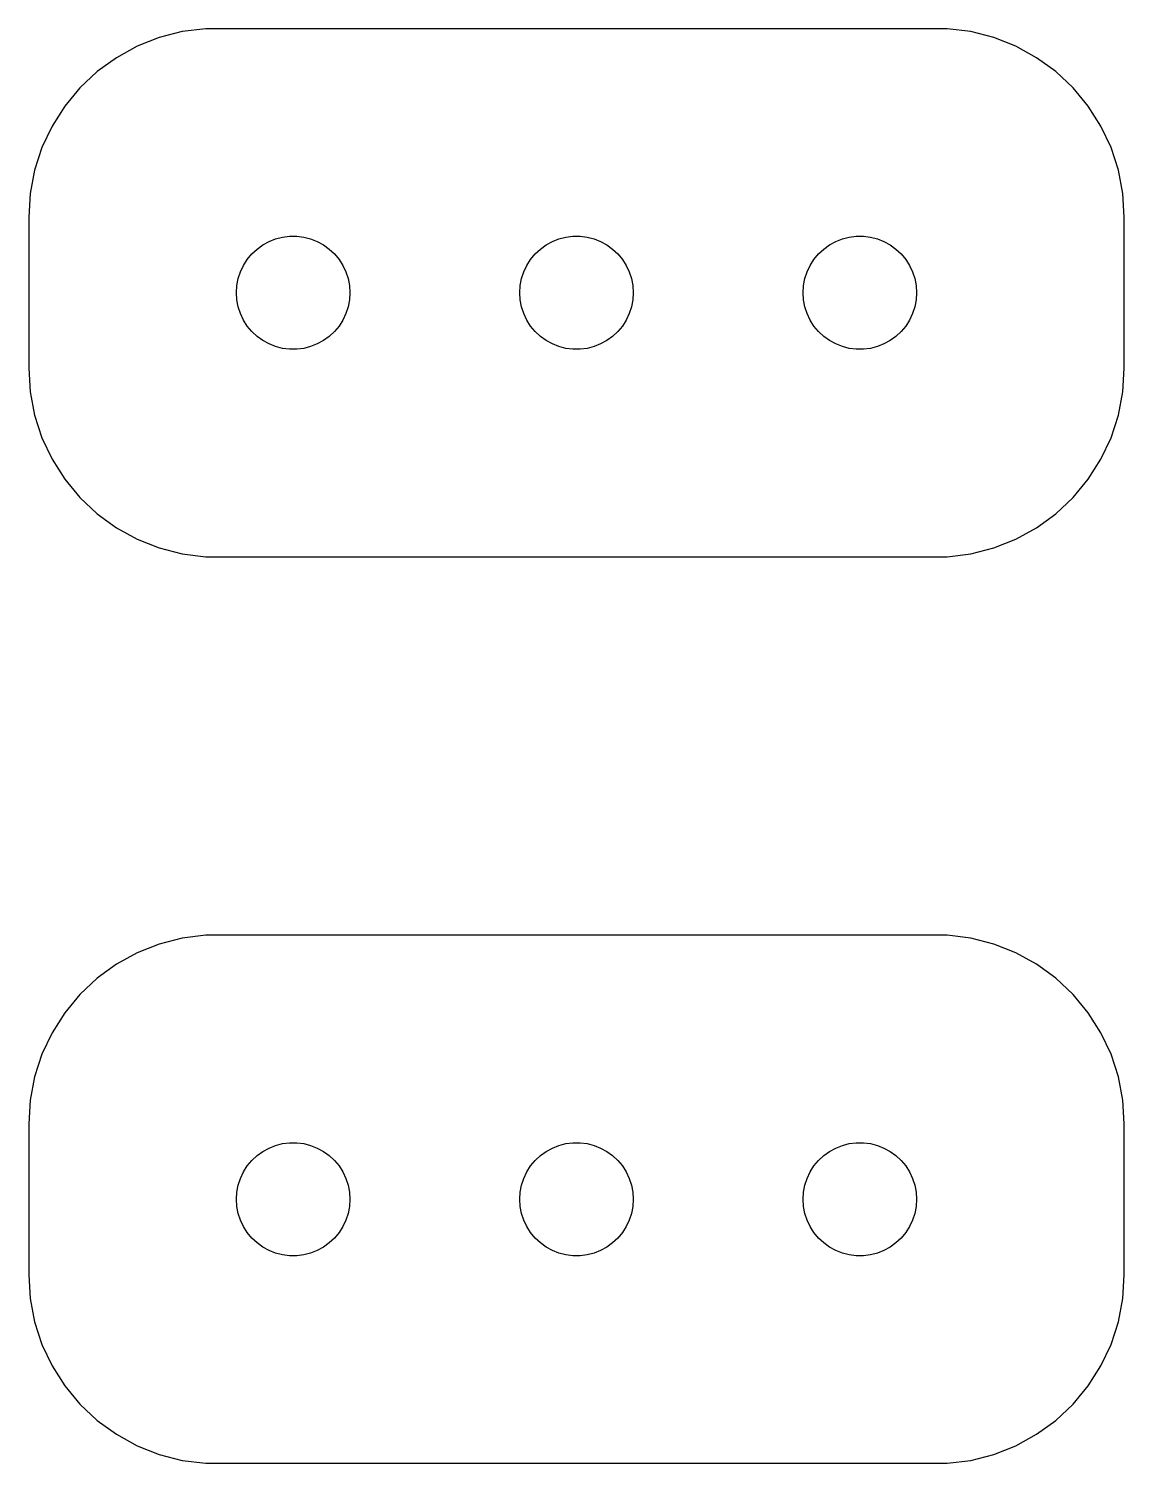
# Model space of a CAD drawing. Header units: metres. Extents: x -14.5 to 14.5, y 41 to 79.
import ezdxf

# ---------------------------------------------------------------- set-up
doc = ezdxf.new("R2010")
doc.units = ezdxf.units.M

msp = doc.modelspace()

# ---------------------------------------------------------------- linework, layer by layer
for p, q in [((-11.0451, 78.7553), (-11.6289, 78.5241)), ((-10.4369, 78.9114), (-11.0451, 78.7553)), ((-9.81395, 78.9901), (-10.4369, 78.9114)), ((9.81395, 78.9901), (-9.81395, 78.9901)), ((10.4369, 78.9114), (9.81395, 78.9901)), ((11.0451, 78.7553), (10.4369, 78.9114)), ((11.6289, 78.5241), (11.0451, 78.7553)), ((-11.6289, 78.5241), (-12.1791, 78.2216)), ((12.1791, 78.2216), (11.6289, 78.5241)), ((-12.1791, 78.2216), (-12.6871, 77.8526)), ((12.6871, 77.8526), (12.1791, 78.2216)), ((-12.6871, 77.8526), (-13.1448, 77.4227)), ((13.1448, 77.4227), (12.6871, 77.8526)), ((-13.1448, 77.4227), (-13.5451, 76.9389)), ((13.5451, 76.9389), (13.1448, 77.4227)), ((-13.5451, 76.9389), (-13.8815, 76.4088)), ((13.8815, 76.4088), (13.5451, 76.9389)), ((-13.8815, 76.4088), (-14.1489, 75.8406)), ((14.1489, 75.8406), (13.8815, 76.4088)), ((-14.1489, 75.8406), (-14.3429, 75.2434)), ((14.3429, 75.2434), (14.1489, 75.8406)), ((-14.3429, 75.2434), (-14.4606, 74.6267)), ((14.4606, 74.6267), (14.3429, 75.2434)), ((-14.4606, 74.6267), (-14.5, 74)), ((14.5, 74), (14.4606, 74.6267)), ((-14.5, 74), (-14.5, 70)), ((14.5, 70), (14.5, 74)), ((-8.30373, 73.2665), (-8.13866, 73.3572)), ((-8.13866, 73.3572), (-7.96352, 73.4266)), ((-7.96352, 73.4266), (-7.78107, 73.4734)), ((-7.78107, 73.4734), (-7.59418, 73.497)), ((-7.59418, 73.497), (-7.40581, 73.497)), ((-7.40581, 73.497), (-7.21892, 73.4734)), ((-7.21892, 73.4734), (-7.03647, 73.4266)), ((-7.03647, 73.4266), (-6.86133, 73.3572)), ((-6.86133, 73.3572), (-6.69626, 73.2665)), ((-0.803726, 73.2665), (-0.638657, 73.3572)), ((-0.638657, 73.3572), (-0.463516, 73.4266)), ((-0.463516, 73.4266), (-0.281067, 73.4734)), ((-0.281067, 73.4734), (-0.094177, 73.497)), ((-0.094177, 73.497), (0.094177, 73.497)), ((0.094177, 73.497), (0.281067, 73.4734)), ((0.281067, 73.4734), (0.463516, 73.4266)), ((0.463516, 73.4266), (0.638657, 73.3572)), ((0.638657, 73.3572), (0.803726, 73.2665)), ((6.69626, 73.2665), (6.86133, 73.3572)), ((6.86133, 73.3572), (7.03647, 73.4266)), ((7.03647, 73.4266), (7.21892, 73.4734)), ((7.21892, 73.4734), (7.40581, 73.497)), ((7.40581, 73.497), (7.59418, 73.497)), ((7.59418, 73.497), (7.78107, 73.4734)), ((7.78107, 73.4734), (7.96352, 73.4266)), ((7.96352, 73.4266), (8.13866, 73.3572)), ((8.13866, 73.3572), (8.30373, 73.2665)), ((-8.71352, 72.8817), (-8.59344, 73.0268)), ((-8.59344, 73.0268), (-8.45613, 73.1558)), ((-8.45613, 73.1558), (-8.30373, 73.2665)), ((-6.69626, 73.2665), (-6.54385, 73.1558)), ((-6.54385, 73.1558), (-6.40654, 73.0268)), ((-6.40654, 73.0268), (-6.28647, 72.8817)), ((-1.21352, 72.8817), (-1.09344, 73.0268)), ((-1.09344, 73.0268), (-0.956131, 73.1558)), ((-0.956131, 73.1558), (-0.803726, 73.2665)), ((0.803726, 73.2665), (0.956131, 73.1558)), ((0.956131, 73.1558), (1.09344, 73.0268)), ((1.09344, 73.0268), (1.21352, 72.8817)), ((6.28647, 72.8817), (6.40654, 73.0268)), ((6.40654, 73.0268), (6.54385, 73.1558)), ((6.54385, 73.1558), (6.69626, 73.2665)), ((8.30373, 73.2665), (8.45613, 73.1558)), ((8.45613, 73.1558), (8.59344, 73.0268)), ((8.59344, 73.0268), (8.71352, 72.8817)), ((-8.95287, 72.373), (-8.89465, 72.5522)), ((-8.89465, 72.5522), (-8.81445, 72.7226)), ((-8.81445, 72.7226), (-8.71352, 72.8817)), ((-6.28647, 72.8817), (-6.18553, 72.7226)), ((-6.18553, 72.7226), (-6.10533, 72.5522)), ((-6.10533, 72.5522), (-6.04712, 72.373)), ((-1.45287, 72.373), (-1.39465, 72.5522)), ((-1.39465, 72.5522), (-1.31445, 72.7226)), ((-1.31445, 72.7226), (-1.21352, 72.8817)), ((1.21352, 72.8817), (1.31445, 72.7226)), ((1.31445, 72.7226), (1.39465, 72.5522)), ((1.39465, 72.5522), (1.45287, 72.373)), ((6.04712, 72.373), (6.10533, 72.5522)), ((6.10533, 72.5522), (6.18553, 72.7226)), ((6.18553, 72.7226), (6.28647, 72.8817)), ((8.71352, 72.8817), (8.81445, 72.7226)), ((8.81445, 72.7226), (8.89465, 72.5522)), ((8.89465, 72.5522), (8.95287, 72.373)), ((-9, 72), (-8.98816, 72.188)), ((-8.98816, 72.188), (-8.95287, 72.373)), ((-6.04712, 72.373), (-6.01183, 72.188)), ((-6.01183, 72.188), (-6, 72)), ((-1.5, 72), (-1.48816, 72.188)), ((-1.48816, 72.188), (-1.45287, 72.373)), ((1.45287, 72.373), (1.48816, 72.188)), ((1.48816, 72.188), (1.5, 72)), ((6, 72), (6.01183, 72.188)), ((6.01183, 72.188), (6.04712, 72.373)), ((8.95287, 72.373), (8.98816, 72.188)), ((8.98816, 72.188), (9, 72)), ((-8.98816, 71.812), (-9, 72)), ((-8.95287, 71.627), (-8.98816, 71.812)), ((-6.01183, 71.812), (-6.04712, 71.627)), ((-6, 72), (-6.01183, 71.812)), ((-1.48816, 71.812), (-1.5, 72)), ((-1.45287, 71.627), (-1.48816, 71.812)), ((1.48816, 71.812), (1.45287, 71.627)), ((1.5, 72), (1.48816, 71.812)), ((6.01183, 71.812), (6, 72)), ((6.04712, 71.627), (6.01183, 71.812)), ((8.98816, 71.812), (8.95287, 71.627)), ((9, 72), (8.98816, 71.812)), ((-8.89465, 71.4478), (-8.95287, 71.627)), ((-8.81445, 71.2774), (-8.89465, 71.4478)), ((-6.10533, 71.4478), (-6.18553, 71.2774)), ((-6.04712, 71.627), (-6.10533, 71.4478)), ((-1.39465, 71.4478), (-1.45287, 71.627)), ((-1.31445, 71.2774), (-1.39465, 71.4478)), ((1.39465, 71.4478), (1.31445, 71.2774)), ((1.45287, 71.627), (1.39465, 71.4478)), ((6.10533, 71.4478), (6.04712, 71.627)), ((6.18553, 71.2774), (6.10533, 71.4478)), ((8.89465, 71.4478), (8.81445, 71.2774)), ((8.95287, 71.627), (8.89465, 71.4478)), ((-8.71352, 71.1183), (-8.81445, 71.2774)), ((-8.59344, 70.9732), (-8.71352, 71.1183)), ((-6.28647, 71.1183), (-6.40654, 70.9732)), ((-6.18553, 71.2774), (-6.28647, 71.1183)), ((-1.21352, 71.1183), (-1.31445, 71.2774)), ((-1.09344, 70.9732), (-1.21352, 71.1183)), ((1.21352, 71.1183), (1.09344, 70.9732)), ((1.31445, 71.2774), (1.21352, 71.1183)), ((6.28647, 71.1183), (6.18553, 71.2774)), ((6.40654, 70.9732), (6.28647, 71.1183)), ((8.71352, 71.1183), (8.59344, 70.9732)), ((8.81445, 71.2774), (8.71352, 71.1183)), ((-8.45613, 70.8442), (-8.59344, 70.9732)), ((-8.30373, 70.7335), (-8.45613, 70.8442)), ((-8.13866, 70.6428), (-8.30373, 70.7335)), ((-6.69626, 70.7335), (-6.86133, 70.6428)), ((-6.54385, 70.8442), (-6.69626, 70.7335)), ((-6.40654, 70.9732), (-6.54385, 70.8442)), ((-0.956131, 70.8442), (-1.09344, 70.9732)), ((-0.803726, 70.7335), (-0.956131, 70.8442)), ((-0.638657, 70.6428), (-0.803726, 70.7335)), ((0.803726, 70.7335), (0.638657, 70.6428)), ((0.956131, 70.8442), (0.803726, 70.7335)), ((1.09344, 70.9732), (0.956131, 70.8442)), ((6.54385, 70.8442), (6.40654, 70.9732)), ((6.69626, 70.7335), (6.54385, 70.8442)), ((6.86133, 70.6428), (6.69626, 70.7335)), ((8.30373, 70.7335), (8.13866, 70.6428)), ((8.45613, 70.8442), (8.30373, 70.7335)), ((8.59344, 70.9732), (8.45613, 70.8442)), ((-7.96352, 70.5734), (-8.13866, 70.6428)), ((-7.78107, 70.5266), (-7.96352, 70.5734)), ((-7.59418, 70.503), (-7.78107, 70.5266)), ((-7.40581, 70.503), (-7.59418, 70.503)), ((-7.21892, 70.5266), (-7.40581, 70.503)), ((-7.03647, 70.5734), (-7.21892, 70.5266)), ((-6.86133, 70.6428), (-7.03647, 70.5734)), ((-0.463516, 70.5734), (-0.638657, 70.6428)), ((-0.281067, 70.5266), (-0.463516, 70.5734)), ((-0.094177, 70.503), (-0.281067, 70.5266)), ((0.094177, 70.503), (-0.094177, 70.503)), ((0.281067, 70.5266), (0.094177, 70.503)), ((0.463516, 70.5734), (0.281067, 70.5266)), ((0.638657, 70.6428), (0.463516, 70.5734)), ((7.03647, 70.5734), (6.86133, 70.6428)), ((7.21892, 70.5266), (7.03647, 70.5734)), ((7.40581, 70.503), (7.21892, 70.5266)), ((7.59418, 70.503), (7.40581, 70.503)), ((7.78107, 70.5266), (7.59418, 70.503)), ((7.96352, 70.5734), (7.78107, 70.5266)), ((8.13866, 70.6428), (7.96352, 70.5734)), ((-14.5, 70), (-14.4606, 69.3733)), ((14.4606, 69.3733), (14.5, 70)), ((-14.4606, 69.3733), (-14.3429, 68.7566)), ((14.3429, 68.7566), (14.4606, 69.3733)), ((-14.3429, 68.7566), (-14.1489, 68.1594)), ((14.1489, 68.1594), (14.3429, 68.7566)), ((-14.1489, 68.1594), (-13.8815, 67.5912)), ((13.8815, 67.5912), (14.1489, 68.1594)), ((-13.8815, 67.5912), (-13.5451, 67.0611)), ((13.5451, 67.0611), (13.8815, 67.5912)), ((-13.5451, 67.0611), (-13.1448, 66.5773)), ((13.1448, 66.5773), (13.5451, 67.0611)), ((-13.1448, 66.5773), (-12.6871, 66.1474)), ((12.6871, 66.1474), (13.1448, 66.5773)), ((-12.6871, 66.1474), (-12.1791, 65.7784)), ((12.1791, 65.7784), (12.6871, 66.1474)), ((-12.1791, 65.7784), (-11.6289, 65.4759)), ((11.6289, 65.4759), (12.1791, 65.7784)), ((-11.6289, 65.4759), (-11.0451, 65.2447)), ((11.0451, 65.2447), (11.6289, 65.4759)), ((-11.0451, 65.2447), (-10.4369, 65.0886)), ((-10.4369, 65.0886), (-9.81395, 65.0099)), ((-9.81395, 65.0099), (9.81395, 65.0099)), ((9.81395, 65.0099), (10.4369, 65.0886)), ((10.4369, 65.0886), (11.0451, 65.2447)), ((-11.0451, 54.7553), (-11.6289, 54.5241)), ((-10.4369, 54.9114), (-11.0451, 54.7553)), ((-9.81395, 54.9901), (-10.4369, 54.9114)), ((9.81395, 54.9901), (-9.81395, 54.9901)), ((10.4369, 54.9114), (9.81395, 54.9901)), ((11.0451, 54.7553), (10.4369, 54.9114)), ((11.6289, 54.5241), (11.0451, 54.7553)), ((-11.6289, 54.5241), (-12.1791, 54.2216)), ((12.1791, 54.2216), (11.6289, 54.5241)), ((-12.1791, 54.2216), (-12.6871, 53.8526)), ((12.6871, 53.8526), (12.1791, 54.2216)), ((-12.6871, 53.8526), (-13.1448, 53.4227)), ((13.1448, 53.4227), (12.6871, 53.8526)), ((-13.1448, 53.4227), (-13.5451, 52.9389)), ((13.5451, 52.9389), (13.1448, 53.4227)), ((-13.5451, 52.9389), (-13.8815, 52.4088)), ((13.8815, 52.4088), (13.5451, 52.9389)), ((-13.8815, 52.4088), (-14.1489, 51.8406)), ((14.1489, 51.8406), (13.8815, 52.4088)), ((-14.1489, 51.8406), (-14.3429, 51.2434)), ((14.3429, 51.2434), (14.1489, 51.8406)), ((-14.3429, 51.2434), (-14.4606, 50.6267)), ((14.4606, 50.6267), (14.3429, 51.2434)), ((-14.4606, 50.6267), (-14.5, 50)), ((14.5, 50), (14.4606, 50.6267)), ((-14.5, 50), (-14.5, 46)), ((14.5, 46), (14.5, 50)), ((-8.13866, 49.3572), (-7.96352, 49.4266)), ((-7.96352, 49.4266), (-7.78107, 49.4734)), ((-7.78107, 49.4734), (-7.59418, 49.497)), ((-7.59418, 49.497), (-7.40581, 49.497)), ((-7.40581, 49.497), (-7.21892, 49.4734)), ((-7.21892, 49.4734), (-7.03647, 49.4266)), ((-7.03647, 49.4266), (-6.86133, 49.3572)), ((-0.638657, 49.3572), (-0.463516, 49.4266)), ((-0.463516, 49.4266), (-0.281067, 49.4734)), ((-0.281067, 49.4734), (-0.094177, 49.497)), ((-0.094177, 49.497), (0.094177, 49.497)), ((0.094177, 49.497), (0.281067, 49.4734)), ((0.281067, 49.4734), (0.463516, 49.4266)), ((0.463516, 49.4266), (0.638657, 49.3572)), ((6.86133, 49.3572), (7.03647, 49.4266)), ((7.03647, 49.4266), (7.21892, 49.4734)), ((7.21892, 49.4734), (7.40581, 49.497)), ((7.40581, 49.497), (7.59418, 49.497)), ((7.59418, 49.497), (7.78107, 49.4734)), ((7.78107, 49.4734), (7.96352, 49.4266)), ((7.96352, 49.4266), (8.13866, 49.3572)), ((-8.71352, 48.8817), (-8.59344, 49.0268)), ((-8.59344, 49.0268), (-8.45613, 49.1558)), ((-8.45613, 49.1558), (-8.30373, 49.2665)), ((-8.30373, 49.2665), (-8.13866, 49.3572)), ((-6.86133, 49.3572), (-6.69626, 49.2665)), ((-6.69626, 49.2665), (-6.54385, 49.1558)), ((-6.54385, 49.1558), (-6.40654, 49.0268)), ((-6.40654, 49.0268), (-6.28647, 48.8817)), ((-1.21352, 48.8817), (-1.09344, 49.0268)), ((-1.09344, 49.0268), (-0.956131, 49.1558)), ((-0.956131, 49.1558), (-0.803726, 49.2665)), ((-0.803726, 49.2665), (-0.638657, 49.3572)), ((0.638657, 49.3572), (0.803726, 49.2665)), ((0.803726, 49.2665), (0.956131, 49.1558)), ((0.956131, 49.1558), (1.09344, 49.0268)), ((1.09344, 49.0268), (1.21352, 48.8817)), ((6.28647, 48.8817), (6.40654, 49.0268)), ((6.40654, 49.0268), (6.54385, 49.1558)), ((6.54385, 49.1558), (6.69626, 49.2665)), ((6.69626, 49.2665), (6.86133, 49.3572)), ((8.13866, 49.3572), (8.30373, 49.2665)), ((8.30373, 49.2665), (8.45613, 49.1558)), ((8.45613, 49.1558), (8.59344, 49.0268)), ((8.59344, 49.0268), (8.71352, 48.8817)), ((-8.89465, 48.5522), (-8.81445, 48.7226)), ((-8.81445, 48.7226), (-8.71352, 48.8817)), ((-6.28647, 48.8817), (-6.18553, 48.7226)), ((-6.18553, 48.7226), (-6.10533, 48.5522)), ((-1.39465, 48.5522), (-1.31445, 48.7226)), ((-1.31445, 48.7226), (-1.21352, 48.8817)), ((1.21352, 48.8817), (1.31445, 48.7226)), ((1.31445, 48.7226), (1.39465, 48.5522)), ((6.10533, 48.5522), (6.18553, 48.7226)), ((6.18553, 48.7226), (6.28647, 48.8817)), ((8.71352, 48.8817), (8.81445, 48.7226)), ((8.81445, 48.7226), (8.89465, 48.5522)), ((-8.98816, 48.188), (-8.95287, 48.373)), ((-8.95287, 48.373), (-8.89465, 48.5522)), ((-6.10533, 48.5522), (-6.04712, 48.373)), ((-6.04712, 48.373), (-6.01183, 48.188)), ((-1.48816, 48.188), (-1.45287, 48.373)), ((-1.45287, 48.373), (-1.39465, 48.5522)), ((1.39465, 48.5522), (1.45287, 48.373)), ((1.45287, 48.373), (1.48816, 48.188)), ((6.01183, 48.188), (6.04712, 48.373)), ((6.04712, 48.373), (6.10533, 48.5522)), ((8.89465, 48.5522), (8.95287, 48.373)), ((8.95287, 48.373), (8.98816, 48.188)), ((-9, 48), (-8.98816, 48.188)), ((-8.98816, 47.812), (-9, 48)), ((-6.01183, 48.188), (-6, 48)), ((-6, 48), (-6.01183, 47.812)), ((-1.5, 48), (-1.48816, 48.188)), ((-1.48816, 47.812), (-1.5, 48)), ((1.48816, 48.188), (1.5, 48)), ((1.5, 48), (1.48816, 47.812)), ((6, 48), (6.01183, 48.188)), ((6.01183, 47.812), (6, 48)), ((8.98816, 48.188), (9, 48)), ((9, 48), (8.98816, 47.812)), ((-8.95287, 47.627), (-8.98816, 47.812)), ((-8.89465, 47.4478), (-8.95287, 47.627)), ((-6.04712, 47.627), (-6.10533, 47.4478)), ((-6.01183, 47.812), (-6.04712, 47.627)), ((-1.45287, 47.627), (-1.48816, 47.812)), ((-1.39465, 47.4478), (-1.45287, 47.627)), ((1.45287, 47.627), (1.39465, 47.4478)), ((1.48816, 47.812), (1.45287, 47.627)), ((6.04712, 47.627), (6.01183, 47.812)), ((6.10533, 47.4478), (6.04712, 47.627)), ((8.95287, 47.627), (8.89465, 47.4478)), ((8.98816, 47.812), (8.95287, 47.627)), ((-8.81445, 47.2774), (-8.89465, 47.4478)), ((-8.71352, 47.1183), (-8.81445, 47.2774)), ((-8.59344, 46.9732), (-8.71352, 47.1183)), ((-6.28647, 47.1183), (-6.40654, 46.9732)), ((-6.18553, 47.2774), (-6.28647, 47.1183)), ((-6.10533, 47.4478), (-6.18553, 47.2774)), ((-1.31445, 47.2774), (-1.39465, 47.4478)), ((-1.21352, 47.1183), (-1.31445, 47.2774)), ((-1.09344, 46.9732), (-1.21352, 47.1183)), ((1.21352, 47.1183), (1.09344, 46.9732)), ((1.31445, 47.2774), (1.21352, 47.1183)), ((1.39465, 47.4478), (1.31445, 47.2774)), ((6.18553, 47.2774), (6.10533, 47.4478)), ((6.28647, 47.1183), (6.18553, 47.2774)), ((6.40654, 46.9732), (6.28647, 47.1183)), ((8.71352, 47.1183), (8.59344, 46.9732)), ((8.81445, 47.2774), (8.71352, 47.1183)), ((8.89465, 47.4478), (8.81445, 47.2774)), ((-8.45613, 46.8442), (-8.59344, 46.9732)), ((-8.30373, 46.7335), (-8.45613, 46.8442)), ((-8.13866, 46.6428), (-8.30373, 46.7335)), ((-6.69626, 46.7335), (-6.86133, 46.6428)), ((-6.54385, 46.8442), (-6.69626, 46.7335)), ((-6.40654, 46.9732), (-6.54385, 46.8442)), ((-0.956131, 46.8442), (-1.09344, 46.9732)), ((-0.803726, 46.7335), (-0.956131, 46.8442)), ((-0.638657, 46.6428), (-0.803726, 46.7335)), ((0.803726, 46.7335), (0.638657, 46.6428)), ((0.956131, 46.8442), (0.803726, 46.7335)), ((1.09344, 46.9732), (0.956131, 46.8442)), ((6.54385, 46.8442), (6.40654, 46.9732)), ((6.69626, 46.7335), (6.54385, 46.8442)), ((6.86133, 46.6428), (6.69626, 46.7335)), ((8.30373, 46.7335), (8.13866, 46.6428)), ((8.45613, 46.8442), (8.30373, 46.7335)), ((8.59344, 46.9732), (8.45613, 46.8442)), ((-7.96352, 46.5734), (-8.13866, 46.6428)), ((-7.78107, 46.5266), (-7.96352, 46.5734)), ((-7.59418, 46.503), (-7.78107, 46.5266)), ((-7.40581, 46.503), (-7.59418, 46.503)), ((-7.21892, 46.5266), (-7.40581, 46.503)), ((-7.03647, 46.5734), (-7.21892, 46.5266)), ((-6.86133, 46.6428), (-7.03647, 46.5734)), ((-0.463516, 46.5734), (-0.638657, 46.6428)), ((-0.281067, 46.5266), (-0.463516, 46.5734)), ((-0.094177, 46.503), (-0.281067, 46.5266)), ((0.094177, 46.503), (-0.094177, 46.503)), ((0.281067, 46.5266), (0.094177, 46.503)), ((0.463516, 46.5734), (0.281067, 46.5266)), ((0.638657, 46.6428), (0.463516, 46.5734)), ((7.03647, 46.5734), (6.86133, 46.6428)), ((7.21892, 46.5266), (7.03647, 46.5734)), ((7.40581, 46.503), (7.21892, 46.5266)), ((7.59418, 46.503), (7.40581, 46.503)), ((7.78107, 46.5266), (7.59418, 46.503)), ((7.96352, 46.5734), (7.78107, 46.5266)), ((8.13866, 46.6428), (7.96352, 46.5734)), ((-14.5, 46), (-14.4606, 45.3733)), ((14.4606, 45.3733), (14.5, 46)), ((-14.4606, 45.3733), (-14.3429, 44.7566)), ((14.3429, 44.7566), (14.4606, 45.3733)), ((-14.3429, 44.7566), (-14.1489, 44.1594)), ((14.1489, 44.1594), (14.3429, 44.7566)), ((-14.1489, 44.1594), (-13.8815, 43.5912)), ((13.8815, 43.5912), (14.1489, 44.1594)), ((-13.8815, 43.5912), (-13.5451, 43.0611)), ((13.5451, 43.0611), (13.8815, 43.5912)), ((-13.5451, 43.0611), (-13.1448, 42.5773)), ((13.1448, 42.5773), (13.5451, 43.0611)), ((-13.1448, 42.5773), (-12.6871, 42.1474)), ((12.6871, 42.1474), (13.1448, 42.5773)), ((-12.6871, 42.1474), (-12.1791, 41.7784)), ((-12.1791, 41.7784), (-11.6289, 41.4759)), ((11.6289, 41.4759), (12.1791, 41.7784)), ((12.1791, 41.7784), (12.6871, 42.1474)), ((-11.6289, 41.4759), (-11.0451, 41.2447)), ((11.0451, 41.2447), (11.6289, 41.4759)), ((-11.0451, 41.2447), (-10.4369, 41.0886)), ((-10.4369, 41.0886), (-9.81395, 41.0099)), ((9.81395, 41.0099), (10.4369, 41.0886)), ((10.4369, 41.0886), (11.0451, 41.2447)), ((-9.81395, 41.0099), (9.81395, 41.0099))]:
    msp.add_line(p, q)

doc.saveas('drawing.dxf')
